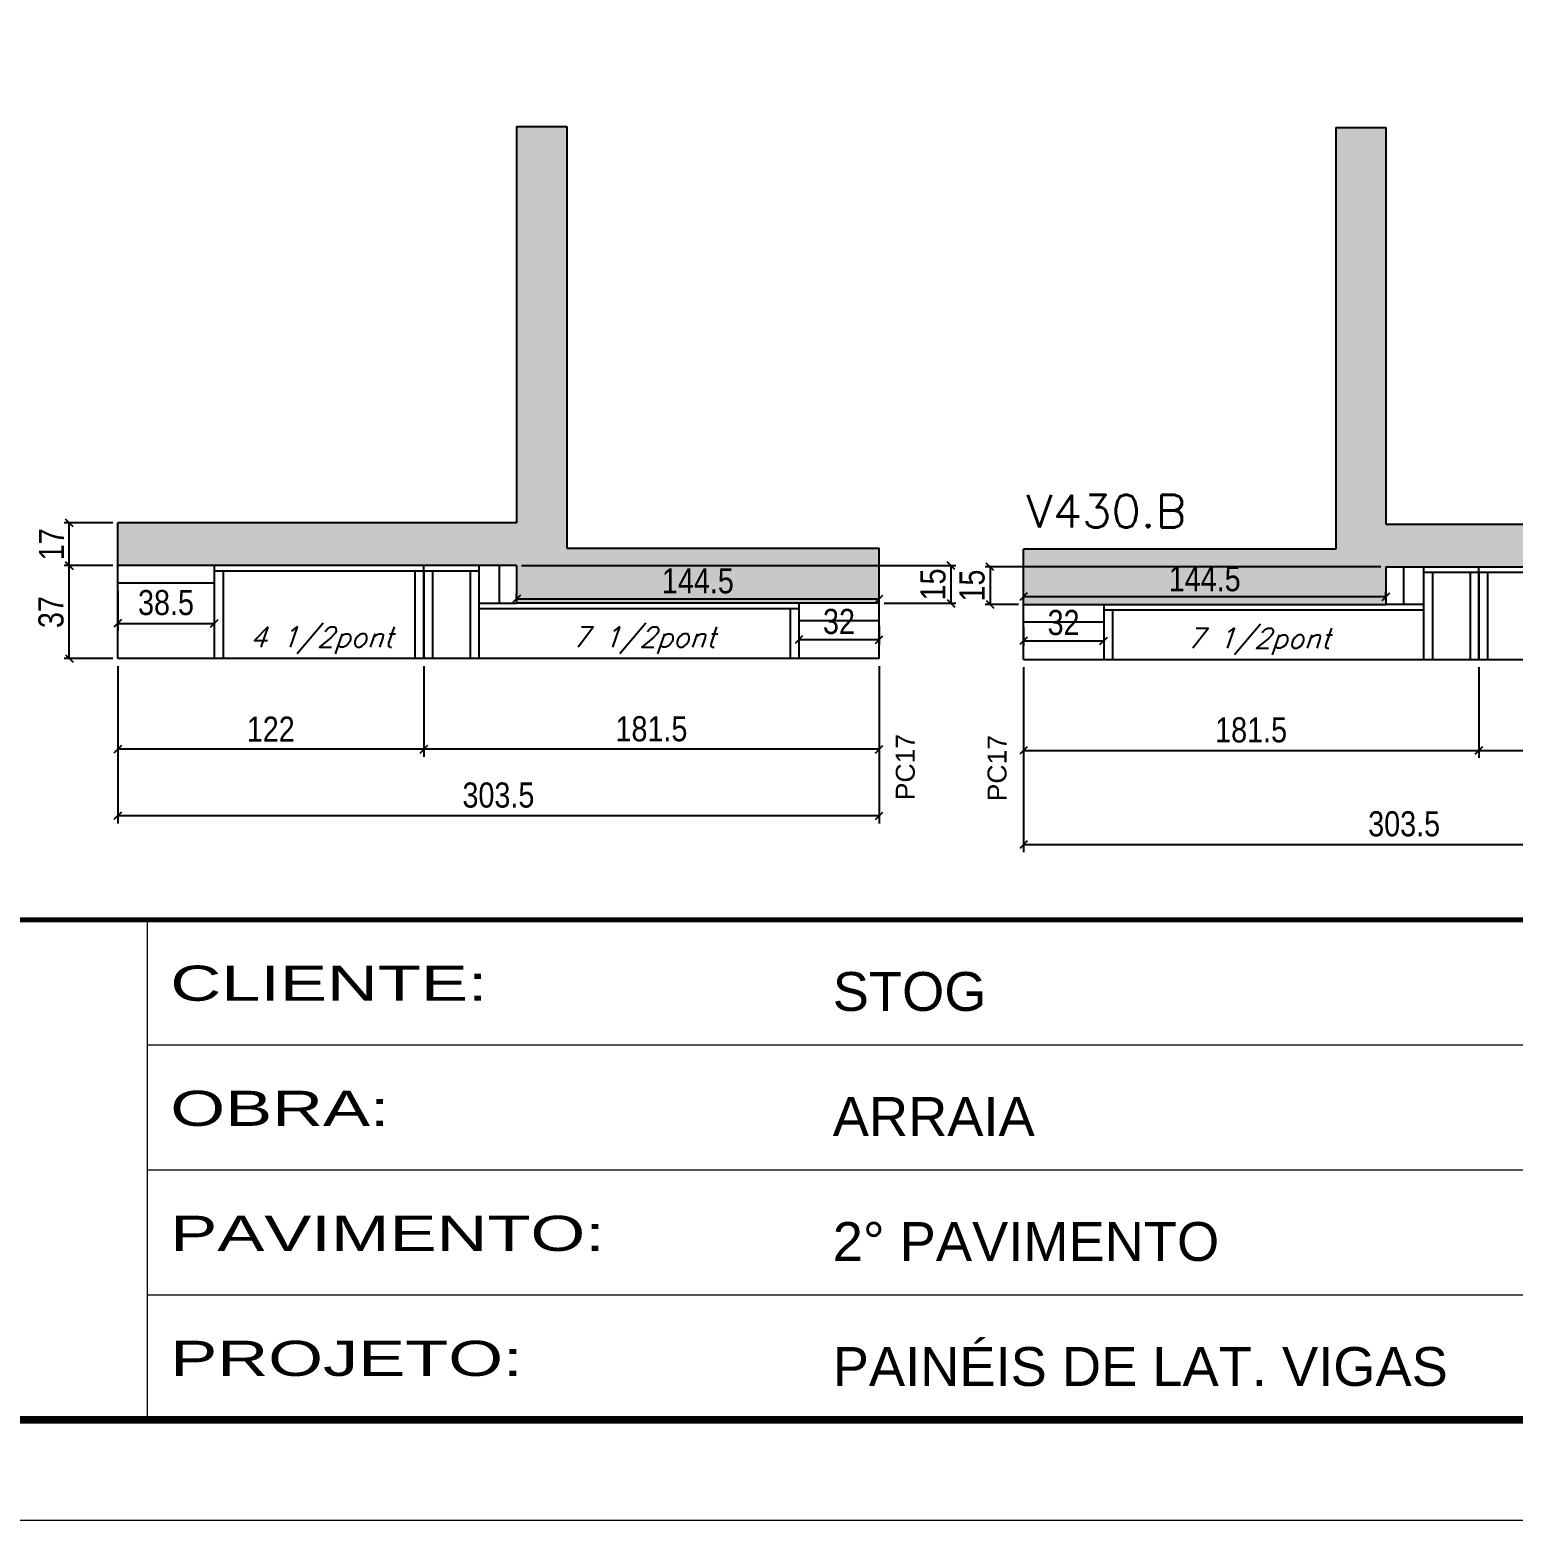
# Model space of a CAD drawing. Extents: x -3394 to 16474, y -5031 to 14397.
# Drawn here: x 7821 to 8412, y 4158 to 4752 of the extents above; entities that cross this region are included whole.
import ezdxf

# ---------------------------------------------------------------- set-up
doc = ezdxf.new("R2010")
doc.units = 0
doc.linetypes.add('CONTINUO', pattern=[0])
doc.linetypes.add('DASHED', pattern=[0.75, 0.5, -0.25])
doc.layers.get('0').update_dxf_attribs({"linetype": 'CONTINUOUS'})
doc.layers.get('Defpoints').update_dxf_attribs({"linetype": 'CONTINUOUS'})
for name, color, linetype in [('COTA', 241, 'CONTINUOUS'), ('NOMENCLATURA', 7, 'CONTINUOUS'), ('Painéis', 200, 'CONTINUOUS'), ('SARR_2.2x7', 40, 'CONTINUOUS'), ('SARR_3.5x7', 81, 'CONTINUOUS'), ('texto', 7, 'CONTINUOUS')]:
    doc.layers.add(name, color=color, linetype=linetype)
for name, color, linetype, lineweight in [('Folhas', 255, 'CONTINUOUS', 9), ('SARRAFO DE PRESSAO', 251, 'DASHED', 9), ('Texto Seção', 7, 'CONTINUOUS', 15)]:
    doc.layers.add(name, color=color, linetype=linetype, lineweight=lineweight)
doc.styles.add('ARIAL', font='arial.ttf')
doc.styles.add('COTA TECNICA', font='techl___.ttf', dxfattribs={"height": 10})
doc.styles.add('REGUA-120', font='ROMANS.shx', dxfattribs={"height": 15})
doc.styles.add('ROMANS', font='romans.shx')
doc.styles.add('Tecnologia', font='')
doc.styles.get('Tecnologia').set_extended_font_data('Forgotten Futurist')
doc.dimstyles.new('PAINEL', dxfattribs={"dimtxt": 10, "dimasz": 3, "dimexe": 3, "dimexo": 3, "dimgap": 3, "dimtad": 1, "dimdec": 1, "dimzin": 12, "dimdsep": 46, "dimtxsty": 'COTA TECNICA', "dimblk1": 'OBLIQUE', "dimblk2": 'OBLIQUE', "dimsah": 1, "dimcen": 0.9, "dimclrd": 4, "dimclre": 4, "dimclrt": 240, "dimadec": 1, "dimazin": 3, "dimtfac": 1, "dimtdec": 1, "dimtmove": 0, "dimatfit": 3, "dimfxl": 1, "dimtolj": 1, "dimtzin": 12, "dimarcsym": 0})

# ---------------------------------------------------------------- blocks, each defined once
blk = doc.blocks.new('9999999999')
at = {"color": 30, "linetype": 'CONTINUO'}
for p, q in [((98564.56, 34230.21), (98564.56, 34429.45)), ((98564.56, 34379.64), (99583.98, 34379.64)), ((98564.56, 34329.83), (99487.98, 34329.83)), ((98564.56, 34280.02), (99487.98, 34280.02))]:
    blk.add_line(p, q, dxfattribs=at)
at = {"color": 30, "linetype": 'CONTINUO', "const_width": 2}
blk.add_lwpolyline([(99583.98, 34230.21), (99583.98, 34414.45, 0.414214), (99568.98, 34429.45), (98228.98, 34429.45, 0.414214), (98213.98, 34414.45), (98213.98, 34245.21, 0.414214), (98228.98, 34230.21), (99583.98, 34230.21)], format="xyb", dxfattribs=at)
at = {"layer": 'Folhas'}
blk.add_lwpolyline([(98138.98, 34190.21), (99623.98, 34190.21), (99623.98, 35240.21), (98138.98, 35240.21)], close=True, dxfattribs=at)
at = {"layer": 'Folhas', "color": 30, "const_width": 3}
blk.add_lwpolyline([(98213.98, 34230.21), (99583.98, 34230.21), (99583.98, 35200.21), (98213.98, 35200.21)], close=True, dxfattribs=at)
at = {"color": 7, "linetype": 'Continuous', "ltscale": 5, "style": 'ARIAL'}
for s, height, p in [('STOG', 15.483, (98837.68, 34393.13)), ('ARRAIA', 15.483, (98837.68, 34343.32)), ('2° PAVIMENTO', 15.4829, (98837.68, 34293.51)), ('PAINÉIS DE LAT. VIGAS', 15.4829, (98837.68, 34243.7))]:
    blk.add_text(s, height=height, dxfattribs=at).set_placement(p)
at = {"layer": 'Folhas', "color": 7, "style": 'Tecnologia', "width": 1.5}
for s, p in [('CLIENTE:', (98573.65, 34397.17)), ('OBRA:', (98573.65, 34347.31)), ('PAVIMENTO:', (98573.65, 34297.5)), ('PROJETO:', (98573.65, 34247.69))]:
    blk.add_text(s, height=14, dxfattribs=at).set_placement(p)
blk = doc.blocks.new('_Oblique')
at = {"color": 0, "linetype": 'ByBlock', "lineweight": -2}
blk.add_line((-0.5, -0.5), (0.5, 0.5), dxfattribs=at)
blk = doc.blocks.new('*D1410')
at = {"layer": 'COTA', "color": 4, "linetype": 'ByBlock', "lineweight": -2, "transparency": 16777216}
for p, q in [((7977.9, 4498.29), (7977.9, 4462.1)), ((8159.4, 4498.29), (8159.4, 4462.1)), ((8159.4, 4465.1), (7977.9, 4465.1))]:
    blk.add_line(p, q, dxfattribs=at)
at = {"layer": 'Defpoints', "color": 0, "linetype": 'ByBlock', "transparency": 16777216}
for p in [(7977.9, 4501.29), (8159.4, 4501.29), (7977.9, 4465.1)]:
    blk.add_point(p, dxfattribs=at)
at = {"layer": 'COTA', "color": 4, "linetype": 'ByBlock', "lineweight": -2, "transparency": 16777216, "xscale": 3, "yscale": 3, "zscale": 3, "rotation": 180}
blk.add_blockref('_Oblique', (7977.9, 4465.1), dxfattribs=at)
at = {"layer": 'COTA', "color": 4, "linetype": 'ByBlock', "lineweight": -2, "transparency": 16777216, "xscale": 3, "yscale": 3, "zscale": 3}
blk.add_blockref('_Oblique', (8159.4, 4465.1), dxfattribs=at)
at = {"layer": 'COTA', "color": 240, "linetype": 'ByBlock', "transparency": 16777216, "insert": (8068.65, 4473.23), "char_height": 10, "attachment_point": 5, "style": 'COTA TECNICA'}
blk.add_mtext('\\A1;181.5', dxfattribs=at)
blk = doc.blocks.new('*D1411')
at = {"layer": 'COTA', "color": 4, "linetype": 'ByBlock', "lineweight": -2, "transparency": 16777216}
for p, q in [((7855.9, 4498.29), (7855.9, 4462.1)), ((7977.9, 4498.29), (7977.9, 4462.1)), ((7977.9, 4465.1), (7855.9, 4465.1))]:
    blk.add_line(p, q, dxfattribs=at)
at = {"layer": 'Defpoints', "color": 0, "linetype": 'ByBlock', "transparency": 16777216}
for p in [(7855.9, 4501.29), (7977.9, 4501.29), (7855.9, 4465.1)]:
    blk.add_point(p, dxfattribs=at)
at = {"layer": 'COTA', "color": 4, "linetype": 'ByBlock', "lineweight": -2, "transparency": 16777216, "xscale": 3, "yscale": 3, "zscale": 3, "rotation": 180}
blk.add_blockref('_Oblique', (7855.9, 4465.1), dxfattribs=at)
at = {"layer": 'COTA', "color": 4, "linetype": 'ByBlock', "lineweight": -2, "transparency": 16777216, "xscale": 3, "yscale": 3, "zscale": 3}
blk.add_blockref('_Oblique', (7977.9, 4465.1), dxfattribs=at)
at = {"layer": 'COTA', "color": 240, "linetype": 'ByBlock', "transparency": 16777216, "insert": (7916.9, 4473.16), "char_height": 10, "attachment_point": 5, "style": 'COTA TECNICA'}
blk.add_mtext('\\A1;122', dxfattribs=at)
blk = doc.blocks.new('*D1622')
at = {"layer": 'COTA', "color": 4, "linetype": 'ByBlock', "lineweight": -2, "transparency": 16777216}
for p, q in [((7855.9, 4498.29), (7855.9, 4435.6)), ((8159.4, 4498.29), (8159.4, 4435.6)), ((8159.4, 4438.6), (7855.9, 4438.6))]:
    blk.add_line(p, q, dxfattribs=at)
at = {"layer": 'Defpoints', "color": 0, "linetype": 'ByBlock', "transparency": 16777216}
for p in [(7855.9, 4501.29), (8159.4, 4501.29), (7855.9, 4438.6)]:
    blk.add_point(p, dxfattribs=at)
at = {"layer": 'COTA', "color": 4, "linetype": 'ByBlock', "lineweight": -2, "transparency": 16777216, "xscale": 3, "yscale": 3, "zscale": 3, "rotation": 180}
blk.add_blockref('_Oblique', (7855.9, 4438.6), dxfattribs=at)
at = {"layer": 'COTA', "color": 4, "linetype": 'ByBlock', "lineweight": -2, "transparency": 16777216, "xscale": 3, "yscale": 3, "zscale": 3}
blk.add_blockref('_Oblique', (8159.4, 4438.6), dxfattribs=at)
at = {"layer": 'COTA', "color": 240, "linetype": 'ByBlock', "transparency": 16777216, "insert": (8007.65, 4446.82), "char_height": 10, "attachment_point": 5, "style": 'COTA TECNICA'}
blk.add_mtext('\\A1;303.5', dxfattribs=at)
blk = doc.blocks.new('*D1623')
at = {"layer": 'COTA', "color": 4, "lineweight": -2, "transparency": 16777216}
for p, q in [((7855.9, 4528.29), (7855.9, 4512.28)), ((7894.4, 4528.29), (7894.4, 4512.28)), ((7855.9, 4515.28), (7894.4, 4515.28))]:
    blk.add_line(p, q, dxfattribs=at)
at = {"layer": 'Defpoints', "color": 0, "transparency": 16777216}
for p in [(7855.9, 4531.29), (7894.4, 4531.29), (7894.4, 4515.28)]:
    blk.add_point(p, dxfattribs=at)
at = {"layer": 'COTA', "color": 4, "lineweight": -2, "transparency": 16777216, "xscale": 3, "yscale": 3, "zscale": 3, "rotation": 180}
blk.add_blockref('_Oblique', (7855.9, 4515.28), dxfattribs=at)
at = {"layer": 'COTA', "color": 4, "lineweight": -2, "transparency": 16777216, "xscale": 3, "yscale": 3, "zscale": 3}
blk.add_blockref('_Oblique', (7894.4, 4515.28), dxfattribs=at)
at = {"layer": 'COTA', "color": 240, "transparency": 16777216, "insert": (7875.15, 4523.52), "char_height": 10, "attachment_point": 5, "style": 'COTA TECNICA'}
blk.add_mtext('\\A1;38.5', dxfattribs=at)
blk = doc.blocks.new('*D1425')
at = {"layer": 'COTA', "color": 4, "linetype": 'Continuous', "lineweight": -2, "transparency": 16777216}
for p, q in [((8127.4, 4514.29), (8127.4, 4506.78)), ((8159.4, 4514.29), (8159.4, 4506.78)), ((8159.4, 4508.78), (8127.4, 4508.78))]:
    blk.add_line(p, q, dxfattribs=at)
at = {"layer": 'Defpoints', "color": 0, "linetype": 'Continuous', "transparency": 16777216}
for p in [(8127.4, 4516.29), (8159.4, 4516.29), (8127.4, 4508.78)]:
    blk.add_point(p, dxfattribs=at)
at = {"layer": 'COTA', "color": 4, "linetype": 'Continuous', "lineweight": -2, "transparency": 16777216, "xscale": 3, "yscale": 3, "zscale": 3, "rotation": 180}
blk.add_blockref('_Oblique', (8127.4, 4508.78), dxfattribs=at)
at = {"layer": 'COTA', "color": 4, "linetype": 'Continuous', "lineweight": -2, "transparency": 16777216, "xscale": 3, "yscale": 3, "zscale": 3}
blk.add_blockref('_Oblique', (8159.4, 4508.78), dxfattribs=at)
at = {"layer": 'COTA', "color": 240, "linetype": 'Continuous', "transparency": 16777216, "insert": (8143.4, 4516), "char_height": 10, "attachment_point": 5, "style": 'COTA TECNICA'}
blk.add_mtext('\\A1;32', dxfattribs=at)
blk = doc.blocks.new('*D1426')
at = {"layer": 'COTA', "color": 4, "linetype": 'ByBlock', "lineweight": -2, "transparency": 16777216}
for p, q in [((8216.93, 4497.84), (8216.93, 4461.66)), ((8398.43, 4497.84), (8398.43, 4461.66)), ((8216.93, 4464.66), (8398.43, 4464.66))]:
    blk.add_line(p, q, dxfattribs=at)
at = {"layer": 'Defpoints', "color": 0, "linetype": 'ByBlock', "transparency": 16777216}
for p in [(8216.93, 4500.84), (8398.43, 4500.84), (8398.43, 4464.66)]:
    blk.add_point(p, dxfattribs=at)
at = {"layer": 'COTA', "color": 4, "linetype": 'ByBlock', "lineweight": -2, "transparency": 16777216, "xscale": 3, "yscale": 3, "zscale": 3, "rotation": 180}
blk.add_blockref('_Oblique', (8216.93, 4464.66), dxfattribs=at)
at = {"layer": 'COTA', "color": 4, "linetype": 'ByBlock', "lineweight": -2, "transparency": 16777216, "xscale": 3, "yscale": 3, "zscale": 3}
blk.add_blockref('_Oblique', (8398.43, 4464.66), dxfattribs=at)
at = {"layer": 'COTA', "color": 240, "linetype": 'ByBlock', "transparency": 16777216, "insert": (8307.68, 4472.79), "char_height": 10, "attachment_point": 5, "style": 'COTA TECNICA'}
blk.add_mtext('\\A1;181.5', dxfattribs=at)
blk = doc.blocks.new('*D1427')
at = {"layer": 'COTA', "color": 4, "linetype": 'ByBlock', "lineweight": -2, "transparency": 16777216}
for p, q in [((8398.43, 4497.84), (8398.43, 4461.66)), ((8520.43, 4497.84), (8520.43, 4461.66)), ((8398.43, 4464.66), (8520.43, 4464.66))]:
    blk.add_line(p, q, dxfattribs=at)
at = {"layer": 'Defpoints', "color": 0, "linetype": 'ByBlock', "transparency": 16777216}
for p in [(8398.43, 4500.84), (8520.43, 4500.84), (8520.43, 4464.66)]:
    blk.add_point(p, dxfattribs=at)
at = {"layer": 'COTA', "color": 4, "linetype": 'ByBlock', "lineweight": -2, "transparency": 16777216, "xscale": 3, "yscale": 3, "zscale": 3, "rotation": 180}
blk.add_blockref('_Oblique', (8398.43, 4464.66), dxfattribs=at)
at = {"layer": 'COTA', "color": 4, "linetype": 'ByBlock', "lineweight": -2, "transparency": 16777216, "xscale": 3, "yscale": 3, "zscale": 3}
blk.add_blockref('_Oblique', (8520.43, 4464.66), dxfattribs=at)
at = {"layer": 'COTA', "color": 240, "linetype": 'ByBlock', "transparency": 16777216, "insert": (8459.43, 4472.72), "char_height": 10, "attachment_point": 5, "style": 'COTA TECNICA'}
blk.add_mtext('\\A1;122', dxfattribs=at)
blk = doc.blocks.new('*D1626')
at = {"layer": 'COTA', "color": 4, "linetype": 'ByBlock', "lineweight": -2, "transparency": 16777216}
for p, q in [((8216.93, 4497.84), (8216.93, 4424.14)), ((8520.43, 4497.84), (8520.43, 4424.14)), ((8216.93, 4427.14), (8520.43, 4427.14))]:
    blk.add_line(p, q, dxfattribs=at)
at = {"layer": 'Defpoints', "color": 0, "linetype": 'ByBlock', "transparency": 16777216}
for p in [(8216.93, 4500.84), (8520.43, 4500.84), (8520.43, 4427.14)]:
    blk.add_point(p, dxfattribs=at)
at = {"layer": 'COTA', "color": 4, "linetype": 'ByBlock', "lineweight": -2, "transparency": 16777216, "xscale": 3, "yscale": 3, "zscale": 3, "rotation": 180}
blk.add_blockref('_Oblique', (8216.93, 4427.14), dxfattribs=at)
at = {"layer": 'COTA', "color": 4, "linetype": 'ByBlock', "lineweight": -2, "transparency": 16777216, "xscale": 3, "yscale": 3, "zscale": 3}
blk.add_blockref('_Oblique', (8520.43, 4427.14), dxfattribs=at)
at = {"layer": 'COTA', "color": 240, "linetype": 'ByBlock', "transparency": 16777216, "insert": (8368.68, 4435.36), "char_height": 10, "attachment_point": 5, "style": 'COTA TECNICA'}
blk.add_mtext('\\A1;303.5', dxfattribs=at)
blk = doc.blocks.new('*D1428')
at = {"layer": 'COTA', "color": 4, "linetype": 'Continuous', "lineweight": -2, "transparency": 16777216}
for p, q in [((8216.93, 4513.84), (8216.93, 4506.34)), ((8248.93, 4513.84), (8248.93, 4506.34)), ((8216.93, 4508.34), (8248.93, 4508.34))]:
    blk.add_line(p, q, dxfattribs=at)
at = {"layer": 'Defpoints', "color": 0, "linetype": 'Continuous', "transparency": 16777216}
for p in [(8216.93, 4515.84), (8248.93, 4515.84), (8248.93, 4508.34)]:
    blk.add_point(p, dxfattribs=at)
at = {"layer": 'COTA', "color": 4, "linetype": 'Continuous', "lineweight": -2, "transparency": 16777216, "xscale": 3, "yscale": 3, "zscale": 3, "rotation": 180}
blk.add_blockref('_Oblique', (8216.93, 4508.34), dxfattribs=at)
at = {"layer": 'COTA', "color": 4, "linetype": 'Continuous', "lineweight": -2, "transparency": 16777216, "xscale": 3, "yscale": 3, "zscale": 3}
blk.add_blockref('_Oblique', (8248.93, 4508.34), dxfattribs=at)
at = {"layer": 'COTA', "color": 240, "linetype": 'Continuous', "transparency": 16777216, "insert": (8232.93, 4515.56), "char_height": 10, "attachment_point": 5, "style": 'COTA TECNICA'}
blk.add_mtext('\\A1;32', dxfattribs=at)
blk = doc.blocks.new('*D1442')
at = {"layer": 'COTA', "color": 4, "linetype": 'Continuous', "lineweight": -2, "transparency": 16777216}
for p, q in [((7853.9, 4538.29), (7834.58, 4538.29)), ((7836.58, 4501.29), (7836.58, 4538.29)), ((7853.9, 4501.29), (7834.58, 4501.29))]:
    blk.add_line(p, q, dxfattribs=at)
at = {"layer": 'Defpoints', "color": 0, "linetype": 'Continuous', "transparency": 16777216}
for p in [(7836.58, 4538.29), (7855.9, 4538.29), (7855.9, 4501.29)]:
    blk.add_point(p, dxfattribs=at)
at = {"layer": 'COTA', "color": 4, "linetype": 'Continuous', "lineweight": -2, "transparency": 16777216, "xscale": 3, "yscale": 3, "zscale": 3}
for p, rotation in [((7836.58, 4538.29), 90), ((7836.58, 4501.29), 270)]:
    blk.add_blockref('_Oblique', p, dxfattribs=dict(at, rotation=rotation))
at = {"layer": 'COTA', "color": 240, "linetype": 'Continuous', "transparency": 16777216, "insert": (7829.36, 4519.79), "char_height": 10, "attachment_point": 5, "rotation": 90, "style": 'COTA TECNICA'}
blk.add_mtext('\\A1;37', dxfattribs=at)
blk = doc.blocks.new('*D1443')
at = {"layer": 'COTA', "color": 4, "linetype": 'Continuous', "lineweight": -2, "transparency": 16777216}
for p, q in [((7853.9, 4555.29), (7834.58, 4555.29)), ((7836.58, 4538.29), (7836.58, 4555.29)), ((7853.9, 4538.29), (7834.58, 4538.29))]:
    blk.add_line(p, q, dxfattribs=at)
at = {"layer": 'Defpoints', "color": 0, "linetype": 'Continuous', "transparency": 16777216}
for p in [(7836.58, 4555.29), (7855.9, 4555.29), (7855.9, 4538.29)]:
    blk.add_point(p, dxfattribs=at)
at = {"layer": 'COTA', "color": 4, "linetype": 'Continuous', "lineweight": -2, "transparency": 16777216, "xscale": 3, "yscale": 3, "zscale": 3}
for p, rotation in [((7836.58, 4555.29), 90), ((7836.58, 4538.29), 270)]:
    blk.add_blockref('_Oblique', p, dxfattribs=dict(at, rotation=rotation))
at = {"layer": 'COTA', "color": 240, "linetype": 'Continuous', "transparency": 16777216, "insert": (7829.51, 4546.79), "char_height": 10, "attachment_point": 5, "rotation": 90, "style": 'COTA TECNICA'}
blk.add_mtext('\\A1;17', dxfattribs=at)
blk = doc.blocks.new('*D1448')
at = {"layer": 'COTA', "color": 4, "linetype": 'Continuous', "lineweight": -2, "transparency": 16777216}
for p, q in [((8359.43, 4537.84), (8201.62, 4537.84)), ((8203.62, 4537.84), (8203.62, 4522.84)), ((8214.93, 4522.84), (8201.62, 4522.84))]:
    blk.add_line(p, q, dxfattribs=at)
at = {"layer": 'Defpoints', "color": 0, "linetype": 'Continuous', "transparency": 16777216}
for p in [(8361.43, 4537.84), (8203.62, 4522.84), (8216.93, 4522.84)]:
    blk.add_point(p, dxfattribs=at)
at = {"layer": 'COTA', "color": 4, "linetype": 'Continuous', "lineweight": -2, "transparency": 16777216, "xscale": 3, "yscale": 3, "zscale": 3}
for p, rotation in [((8203.62, 4537.84), 90), ((8203.62, 4522.84), 270)]:
    blk.add_blockref('_Oblique', p, dxfattribs=dict(at, rotation=rotation))
at = {"layer": 'COTA', "color": 240, "linetype": 'Continuous', "transparency": 16777216, "insert": (8196.51, 4530.34), "char_height": 10, "attachment_point": 5, "rotation": 90, "style": 'COTA TECNICA'}
blk.add_mtext('\\A1;15', dxfattribs=at)
blk = doc.blocks.new('*D1449')
at = {"layer": 'COTA', "color": 4, "linetype": 'Continuous', "lineweight": -2, "transparency": 16777216}
for p, q in [((8216.93, 4524.84), (8216.93, 4527.91)), ((8361.43, 4525.91), (8216.93, 4525.91)), ((8361.43, 4524.84), (8361.43, 4527.91))]:
    blk.add_line(p, q, dxfattribs=at)
at = {"layer": 'Defpoints', "color": 0, "linetype": 'Continuous', "transparency": 16777216}
for p in [(8216.93, 4525.91), (8216.93, 4522.84), (8361.43, 4522.84)]:
    blk.add_point(p, dxfattribs=at)
at = {"layer": 'COTA', "color": 4, "linetype": 'Continuous', "lineweight": -2, "transparency": 16777216, "xscale": 3, "yscale": 3, "zscale": 3, "rotation": 180}
blk.add_blockref('_Oblique', (8216.93, 4525.91), dxfattribs=at)
at = {"layer": 'COTA', "color": 4, "linetype": 'Continuous', "lineweight": -2, "transparency": 16777216, "xscale": 3, "yscale": 3, "zscale": 3}
blk.add_blockref('_Oblique', (8361.43, 4525.91), dxfattribs=at)
at = {"layer": 'COTA', "color": 240, "linetype": 'Continuous', "transparency": 16777216, "insert": (8289.18, 4533.02), "char_height": 10, "attachment_point": 5, "style": 'COTA TECNICA'}
blk.add_mtext('\\A1;144.5', dxfattribs=at)
blk = doc.blocks.new('*D1450')
at = {"layer": 'COTA', "color": 4, "linetype": 'Continuous', "lineweight": -2, "transparency": 16777216}
for p, q in [((8016.9, 4538.29), (8190.04, 4538.29)), ((8188.04, 4538.29), (8188.04, 4523.29)), ((8161.4, 4523.29), (8190.04, 4523.29))]:
    blk.add_line(p, q, dxfattribs=at)
at = {"layer": 'Defpoints', "color": 0, "linetype": 'Continuous', "transparency": 16777216}
for p in [(8014.9, 4538.29), (8159.4, 4523.29), (8188.04, 4523.29)]:
    blk.add_point(p, dxfattribs=at)
at = {"layer": 'COTA', "color": 4, "linetype": 'Continuous', "lineweight": -2, "transparency": 16777216, "xscale": 3, "yscale": 3, "zscale": 3}
for p, rotation in [((8188.04, 4538.29), 90), ((8188.04, 4523.29), 270)]:
    blk.add_blockref('_Oblique', p, dxfattribs=dict(at, rotation=rotation))
at = {"layer": 'COTA', "color": 240, "linetype": 'Continuous', "transparency": 16777216, "insert": (8180.93, 4530.79), "char_height": 10, "attachment_point": 5, "rotation": 90, "style": 'COTA TECNICA'}
blk.add_mtext('\\A1;15', dxfattribs=at)
blk = doc.blocks.new('*D1451')
at = {"layer": 'COTA', "color": 4, "linetype": 'Continuous', "lineweight": -2, "transparency": 16777216}
for p, q in [((8014.9, 4525.29), (8014.9, 4527.07)), ((8014.9, 4525.07), (8159.4, 4525.07)), ((8159.4, 4525.29), (8159.4, 4527.07))]:
    blk.add_line(p, q, dxfattribs=at)
at = {"layer": 'Defpoints', "color": 0, "linetype": 'Continuous', "transparency": 16777216}
for p in [(8159.4, 4525.07), (8014.9, 4523.29), (8159.4, 4523.29)]:
    blk.add_point(p, dxfattribs=at)
at = {"layer": 'COTA', "color": 4, "linetype": 'Continuous', "lineweight": -2, "transparency": 16777216, "xscale": 3, "yscale": 3, "zscale": 3, "rotation": 180}
blk.add_blockref('_Oblique', (8014.9, 4525.07), dxfattribs=at)
at = {"layer": 'COTA', "color": 4, "linetype": 'Continuous', "lineweight": -2, "transparency": 16777216, "xscale": 3, "yscale": 3, "zscale": 3}
blk.add_blockref('_Oblique', (8159.4, 4525.07), dxfattribs=at)
at = {"layer": 'COTA', "color": 240, "linetype": 'Continuous', "transparency": 16777216, "insert": (8087.15, 4532.18), "char_height": 10, "attachment_point": 5, "style": 'COTA TECNICA'}
blk.add_mtext('\\A1;144.5', dxfattribs=at)

msp = doc.modelspace()

# ---------------------------------------------------------------- hatches: boundary and pattern name
at = {"layer": 'COTA', "linetype": 'Continuous'}
h = msp.add_hatch(dxfattribs=at)
h.set_pattern_fill('AR-CONC', color=256, scale=0.05)
h.set_pattern_definition([(50, (-31.3204, -6052.543), (9.1092334, -0.7969543), [0.9525, -10.4775]), (355, (-31.32, -6052.543), (-1.762171, 9.552842), [0.762, -8.382029]), (100.451445, (-30.561, -6052.61), (7.3470624, 8.7558876), [0.8095004, -8.904512]), (46.1842, (-31.32, -6050.003), (13.553952, -2.102116), [1.42875, -15.71625]), (96.63556, (-30.191, -6050.178), (11.870207, 12.371306), [1.214251, -13.35678]), (351.18415, (-31.32, -6050.003), (11.870207, 12.371306), [1.142998, -12.572987]), (21, (-30.0504, -6050.638), (7.5807196, -5.11326), [0.9525, -10.4775]), (326, (-30.05, -6050.638), (3.0901014, 9.209398), [0.762, -8.382]), (71.451445, (-29.419, -6051.064), (10.670821, 4.0961384), [0.8095004, -8.904497]), (37.5, (-31.3204, -6052.5432), (0.1544302, 4.22775194), [0, -8.2804, 0, -8.509, 0, -8.41375]), (7.5, (-31.3204, -6052.543), (3.3409831, 5.0090287), [0, -4.8514, 0, -8.0899, 0, -3.20675]), (327.5, (-34.1525, -6052.5432), (6.7795298, -0.2864372), [0, -3.175, 0, -9.906, 0, -13.1445]), (317.5, (-35.4225, -6052.543), (7.406459, 1.2713246), [0, -4.1275, 0, -6.5786, 0, -9.3345])])
h.paths.add_polyline_path([(8034.9, 4713.29), (8014.9, 4713.29), (8014.9, 4555.29), (7855.9, 4555.29), (7855.9, 4538.29), (8014.9, 4538.29), (8014.9, 4523.29), (8159.4, 4523.29), (8159.4, 4545.29), (8034.9, 4545.29)])
h = msp.add_hatch(dxfattribs=at)
h.set_pattern_fill('AR-CONC', color=256, scale=0.05)
h.set_pattern_definition([(50, (633.535, -6052.985), (9.1092334, -0.7969543), [0.9525, -10.4775]), (355, (633.535, -6052.985), (-1.762171, 9.552842), [0.762, -8.382029]), (100.451445, (634.2945, -6053.051), (7.3470624, 8.7558876), [0.8095004, -8.904512]), (46.1842, (633.535, -6050.445), (13.553952, -2.102116), [1.42875, -15.71625]), (96.63556, (634.665, -6050.62), (11.870207, 12.371306), [1.214251, -13.35678]), (351.18415, (633.535, -6050.445), (11.870207, 12.371306), [1.142998, -12.572987]), (21, (634.805, -6051.08), (7.5807196, -5.11326), [0.9525, -10.4775]), (326, (634.805, -6051.08), (3.0901014, 9.209398), [0.762, -8.382]), (71.451445, (635.437, -6051.506), (10.670821, 4.0961384), [0.8095004, -8.904497]), (37.5, (633.5354, -6052.985), (0.1544302, 4.22775194), [0, -8.2804, 0, -8.509, 0, -8.41375]), (7.5, (633.5354, -6052.985), (3.3409831, 5.0090287), [0, -4.8514, 0, -8.0899, 0, -3.20675]), (327.5, (630.7033, -6052.985), (6.7795298, -0.2864372), [0, -3.175, 0, -9.906, 0, -13.1445]), (317.5, (629.433, -6052.985), (7.406459, 1.2713246), [0, -4.1275, 0, -6.5786, 0, -9.3345])])
h.paths.add_polyline_path([(8341.43, 4712.84), (8361.43, 4712.84), (8361.43, 4554.84), (8520.43, 4554.84), (8520.43, 4537.84), (8361.43, 4537.84), (8361.43, 4522.84), (8216.93, 4522.84), (8216.93, 4544.84), (8341.43, 4544.84)])

# ---------------------------------------------------------------- linework, layer by layer
for p, q in [((8014.9, 4713.29), (8014.9, 4555.29)), ((8014.9, 4713.29), (8034.9, 4713.29)), ((8034.9, 4713.29), (8034.9, 4545.29)), ((8341.43, 4712.84), (8361.43, 4712.84)), ((8341.43, 4712.84), (8341.43, 4544.84)), ((8361.43, 4712.84), (8361.43, 4554.84)), ((8014.9, 4555.29), (7855.9, 4555.29)), ((7855.9, 4538.29), (7855.9, 4555.29)), ((8361.43, 4554.84), (8520.43, 4554.84)), ((8034.9, 4545.29), (8159.4, 4545.29)), ((8159.4, 4523.29), (8159.4, 4545.29)), ((8216.93, 4522.84), (8216.93, 4544.84)), ((8341.43, 4544.84), (8216.93, 4544.84))]:
    msp.add_line(p, q, dxfattribs=at)
at = {"layer": 'Painéis', "linetype": 'ByBlock'}
for p, q in [((8014.9, 4538.29), (7855.9, 4538.29)), ((7855.9, 4501.29), (7855.9, 4538.29)), ((7977.9, 4501.29), (7977.9, 4538.29)), ((8361.43, 4537.84), (8520.43, 4537.84)), ((8398.43, 4500.84), (8398.43, 4537.84)), ((8159.4, 4523.29), (8014.9, 4523.29)), ((8159.4, 4501.29), (8159.4, 4523.29)), ((8216.93, 4522.84), (8361.43, 4522.84)), ((8216.93, 4500.84), (8216.93, 4522.84)), ((8159.4, 4501.29), (7855.9, 4501.29)), ((8216.93, 4500.84), (8520.43, 4500.84))]:
    msp.add_line(p, q, dxfattribs=at)
at = {"layer": 'Painéis', "linetype": 'Continuous'}
for p, q in [((8014.9, 4538.29), (8014.9, 4523.29)), ((8361.43, 4537.84), (8361.43, 4522.84))]:
    msp.add_line(p, q, dxfattribs=at)
at = {"layer": 'SARR_2.2x7', "linetype": 'Continuous'}
for p, q in [((8007.9, 4538.29), (8007.9, 4523.29)), ((8368.43, 4537.84), (8368.43, 4522.84)), ((7894.4, 4531.29), (7855.9, 4531.29)), ((7977.9, 4536.09), (7894.4, 4536.09)), ((7999.9, 4536.09), (7977.9, 4536.09)), ((8376.43, 4535.64), (8398.43, 4535.64)), ((8398.43, 4535.64), (8481.93, 4535.64)), ((7999.9, 4523.29), (8014.9, 4523.29)), ((8127.4, 4521.09), (7999.9, 4521.09)), ((8248.93, 4520.64), (8376.43, 4520.64)), ((8376.43, 4522.84), (8361.43, 4522.84)), ((8159.4, 4516.29), (8127.4, 4516.29)), ((8216.93, 4515.84), (8248.93, 4515.84))]:
    msp.add_line(p, q, dxfattribs=at)
at = {"layer": 'SARR_3.5x7'}
for p, q in [((7894.4, 4538.29), (7894.4, 4501.29)), ((7999.9, 4538.29), (7999.9, 4501.29)), ((8376.43, 4537.84), (8376.43, 4500.84)), ((7897.9, 4536.09), (7897.9, 4501.29)), ((7974.4, 4536.09), (7974.4, 4501.29)), ((7977.9, 4536.09), (7977.9, 4501.29)), ((7981.4, 4536.09), (7981.4, 4501.29)), ((7996.4, 4536.09), (7996.4, 4501.29)), ((8379.93, 4535.64), (8379.93, 4500.84)), ((8394.93, 4535.64), (8394.93, 4500.84)), ((8398.43, 4535.64), (8398.43, 4500.84)), ((8401.93, 4535.64), (8401.93, 4500.84)), ((8123.9, 4521.09), (8123.9, 4501.29)), ((8127.4, 4523.29), (8127.4, 4501.29)), ((8248.93, 4522.84), (8248.93, 4500.84)), ((8252.43, 4520.64), (8252.43, 4500.84)), ((7897.9, 4501.29), (7894.4, 4501.29)), ((7977.9, 4501.29), (7974.4, 4501.29)), ((7981.4, 4501.29), (7977.9, 4501.29)), ((8127.4, 4501.29), (8123.9, 4501.29)), ((8248.93, 4500.84), (8252.43, 4500.84)), ((8394.93, 4500.84), (8398.43, 4500.84)), ((8398.43, 4500.84), (8401.93, 4500.84))]:
    msp.add_line(p, q, dxfattribs=at)

# ---------------------------------------------------------------- block references
at = {"layer": 'SARRAFO DE PRESSAO', "color": 6, "linetype": 'ByBlock'}
msp.add_blockref('9999999999', (-90696.77, -30032.25), dxfattribs=at)

# ---------------------------------------------------------------- texts
at = {"layer": 'NOMENCLATURA', "linetype": 'Continuous', "style": 'ARIAL'}
for p in [(8173.61, 4444.82), (8210.19, 4444.38)]:
    msp.add_text('PC17', height=7.567, rotation=90, dxfattribs=at).set_placement(p)
at = {"layer": 'texto', "color": 2, "char_height": 8, "attachment_point": 5, "style": 'ROMANS'}
for s, insert in [('{\\Q19;\\C256;4 1/2pont}', (7937.15, 4508.51)), ('{\\Q19;\\C256;7 1/2pont}', (8065.65, 4508.51)), ('{\\Q19;\\C256;7 1/2pont}', (8310.68, 4508.06))]:
    msp.add_mtext(s, dxfattribs=dict(at, insert=insert))
at = {"layer": 'Texto Seção', "style": 'REGUA-120', "width": 1.05}
msp.add_text('V430.B', height=13, dxfattribs=at).set_placement((8218.09, 4553.49))

# ---------------------------------------------------------------- dimensions: what is measured, and where the dimension line sits
at = {"layer": 'COTA', "linetype": 'Continuous'}
for base, p1, p2, angle, picture, middle in [((7836.58, 4555.29), (7855.9, 4538.29), (7855.9, 4555.29), 90, '*D1443', (7829.51, 4546.79)), ((7836.58, 4538.29), (7855.9, 4501.29), (7855.9, 4538.29), 90, '*D1442', (7829.36, 4519.79)), ((8188.04, 4523.29), (8014.9, 4538.29), (8159.4, 4523.29), 90, '*D1450', (8180.93, 4530.79)), ((8203.62, 4522.84), (8361.43, 4537.84), (8216.93, 4522.84), 90, '*D1448', (8196.51, 4530.34)), ((8248.93, 4508.34), (8216.93, 4515.84), (8248.93, 4515.84), 180, '*D1428', (8232.93, 4515.56))]:
    dim = msp.add_linear_dim(base=base, p1=p1, p2=p2, angle=angle, dimstyle='PAINEL', override={"dimexe": 2, "dimexo": 2, "dimgap": 2, "dimadec": 8, "dimtix": 1, "dimatfit": 2, "dimldrblk": 'Oblique'}, dxfattribs=at)
    dim.commit()
    dim.dimension.update_dxf_attribs({"geometry": picture, "text_midpoint": middle})
for base, p1, p2, picture, middle in [((8159.4, 4525.07), (8014.9, 4523.29), (8159.4, 4523.29), '*D1451', (8087.15, 4532.18)), ((8216.93, 4525.91), (8361.43, 4522.84), (8216.93, 4522.84), '*D1449', (8289.18, 4533.02)), ((8127.4, 4508.78), (8159.4, 4516.29), (8127.4, 4516.29), '*D1425', (8143.4, 4516))]:
    dim = msp.add_linear_dim(base=base, p1=p1, p2=p2, dimstyle='PAINEL', override={"dimexe": 2, "dimexo": 2, "dimgap": 2, "dimadec": 8, "dimtix": 1, "dimatfit": 2, "dimldrblk": 'Oblique'}, dxfattribs=at)
    dim.commit()
    dim.dimension.update_dxf_attribs({"geometry": picture, "text_midpoint": middle})
at = {"layer": 'COTA'}
dim = msp.add_linear_dim(base=(7894.4, 4515.28), p1=(7855.9, 4531.29), p2=(7894.4, 4531.29), angle=180, dimstyle='PAINEL', dxfattribs=at)
dim.commit()
dim.dimension.update_dxf_attribs({"geometry": '*D1623', "text_midpoint": (7875.15, 4523.52)})
at = {"layer": 'COTA', "linetype": 'ByBlock'}
dim = msp.add_linear_dim(base=(7855.9, 4465.1), p1=(7977.9, 4501.29), p2=(7855.9, 4501.29), angle=180, dimstyle='PAINEL', override={"dimtmove": 1}, dxfattribs=at)
dim.commit()
dim.dimension.update_dxf_attribs({"geometry": '*D1411', "text_midpoint": (7916.9, 4473.16)})
for base, p2, picture, middle in [((7855.9, 4438.6), (7855.9, 4501.29), '*D1622', (8007.65, 4446.82)), ((7977.9, 4465.1), (7977.9, 4501.29), '*D1410', (8068.65, 4473.23))]:
    dim = msp.add_linear_dim(base=base, p1=(8159.4, 4501.29), p2=p2, angle=180, dimstyle='PAINEL', dxfattribs=at)
    dim.commit()
    dim.dimension.update_dxf_attribs({"geometry": picture, "text_midpoint": middle})
for base, p2, picture, middle in [((8398.43, 4464.66), (8398.43, 4500.84), '*D1426', (8307.68, 4472.79)), ((8520.43, 4427.14), (8520.43, 4500.84), '*D1626', (8368.68, 4435.36))]:
    dim = msp.add_linear_dim(base=base, p1=(8216.93, 4500.84), p2=p2, dimstyle='PAINEL', dxfattribs=at)
    dim.commit()
    dim.dimension.update_dxf_attribs({"geometry": picture, "text_midpoint": middle})
dim = msp.add_linear_dim(base=(8520.43, 4464.66), p1=(8398.43, 4500.84), p2=(8520.43, 4500.84), dimstyle='PAINEL', override={"dimtmove": 1}, dxfattribs=at)
dim.commit()
dim.dimension.update_dxf_attribs({"geometry": '*D1427', "text_midpoint": (8459.43, 4472.72)})

doc.saveas('drawing.dxf')
